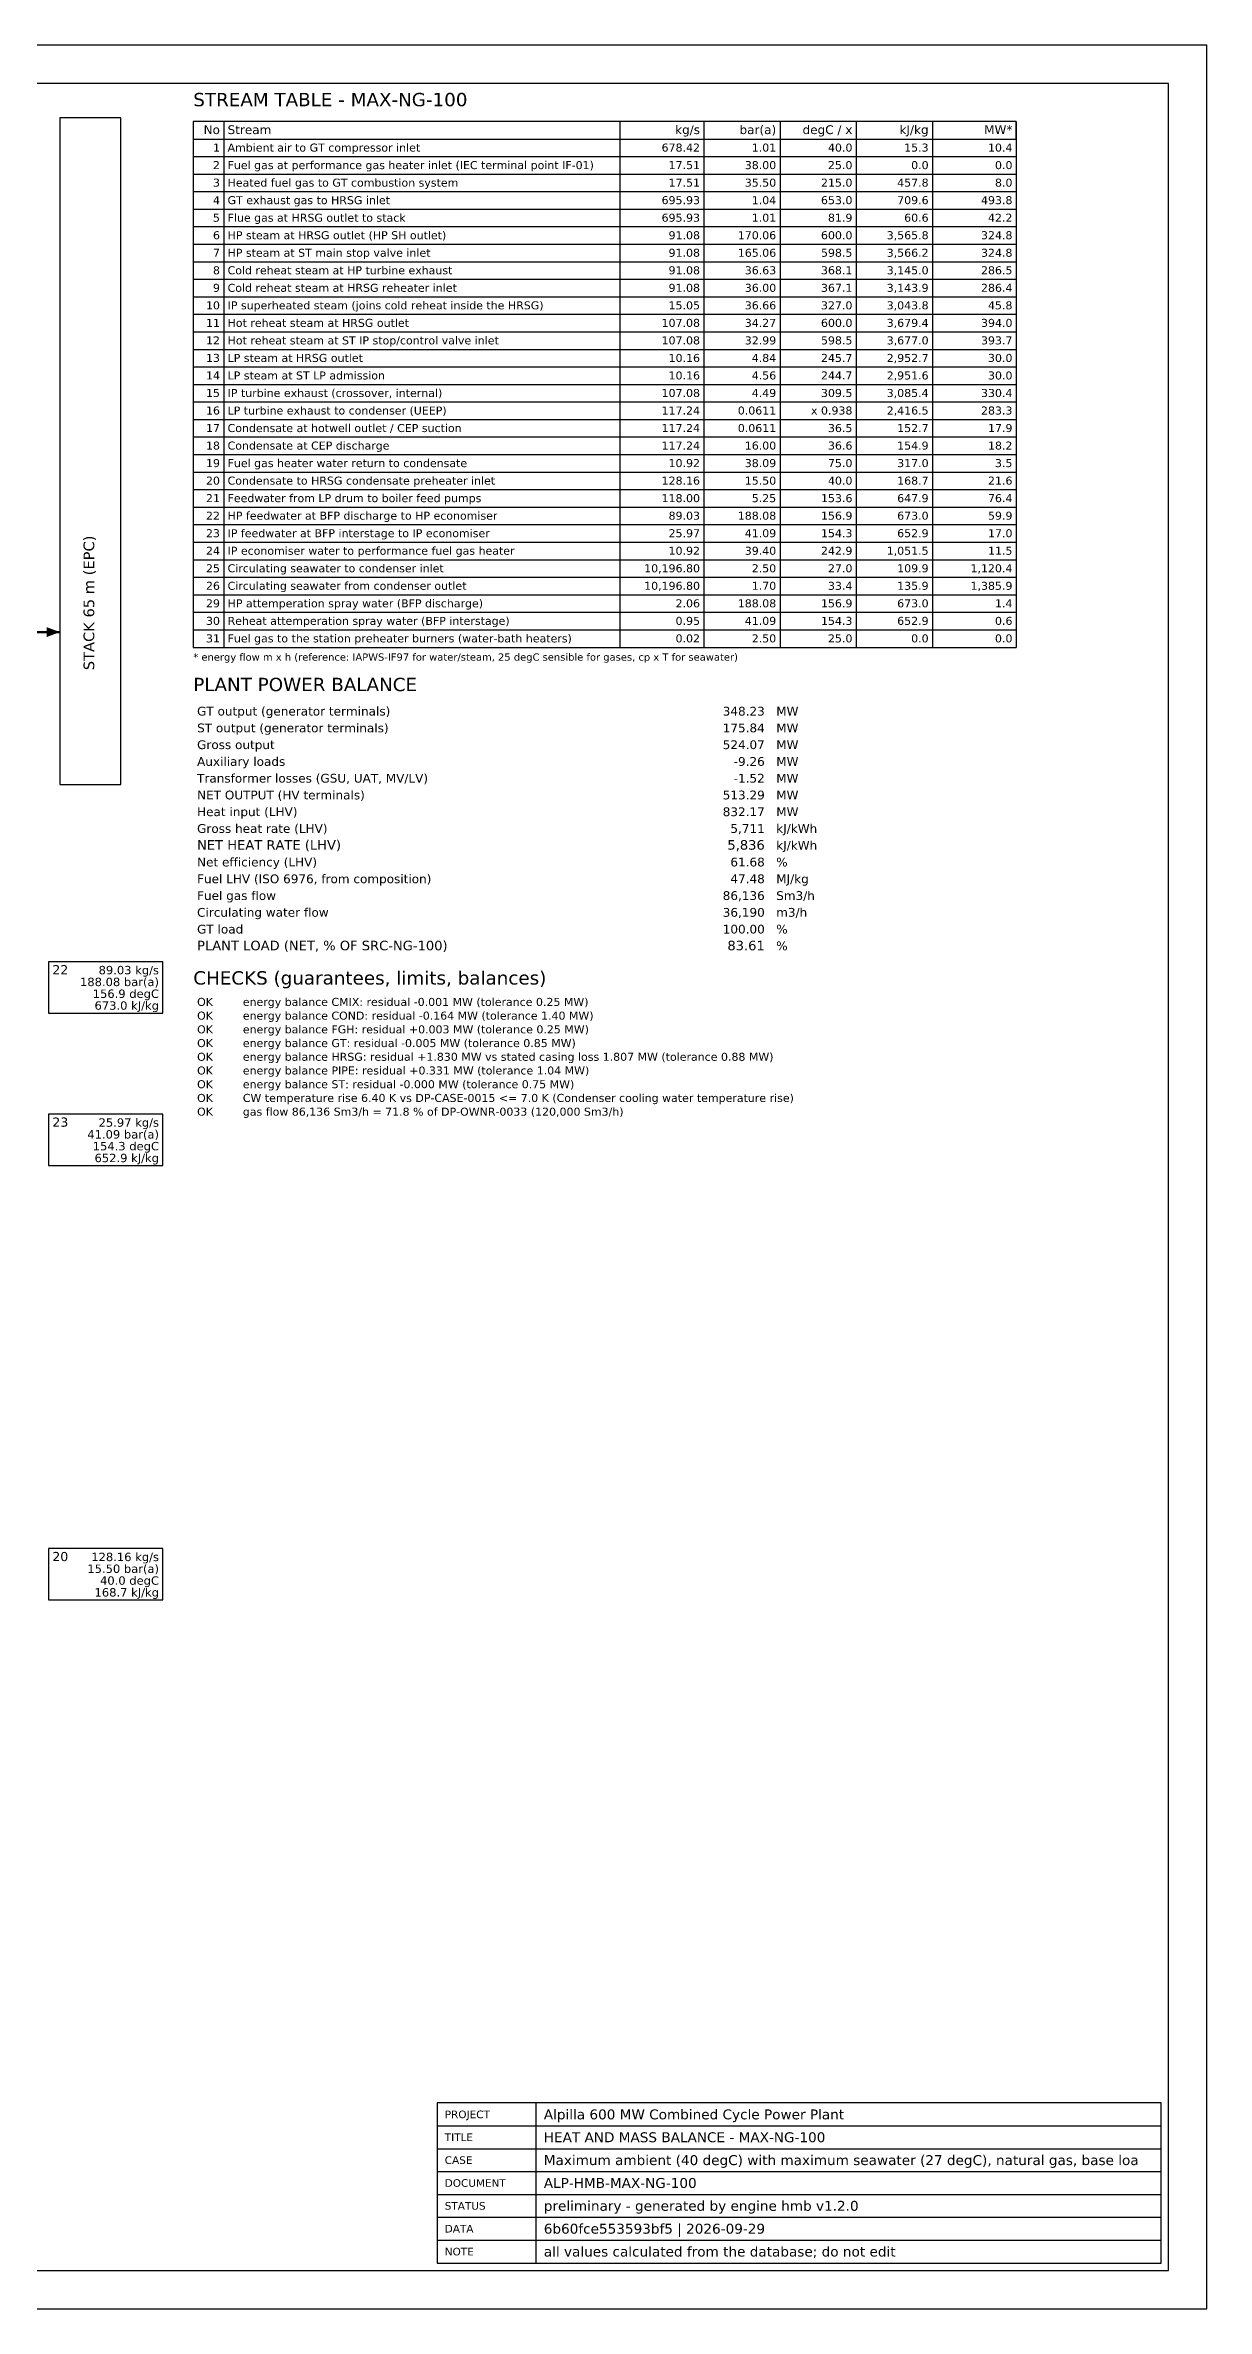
# Model space of a CAD drawing. Header units: millimetres. Extents: x 0 to 841, y 0 to 594.
# Drawn here: x 536 to 841, y 0 to 594 of the extents above; entities that cross this region are included whole.
import ezdxf
from ezdxf.enums import TextEntityAlignment as Align

# ---------------------------------------------------------------- set-up
doc = ezdxf.new("R2010")
doc.units = ezdxf.units.MM
for name, color, linetype in [('BORDER', 7, 'CONTINUOUS'), ('HMB-DATA', 8, 'Continuous'), ('HMB-EQPT', 7, 'Continuous'), ('HMB-GAS', 34, 'Continuous'), ('HMB-TABLE', 7, 'Continuous'), ('HMB-TAG', 7, 'Continuous'), ('TITLE', 7, 'CONTINUOUS')]:
    doc.layers.add(name, color=color, linetype=linetype)
doc.styles.add('ALPILLA', font='DejaVuSans.ttf')

msp = doc.modelspace()

# ---------------------------------------------------------------- hatches: boundary and pattern name
at = {"layer": 'HMB-GAS'}
h = msp.add_hatch(color=256, dxfattribs=at)
h.dxf.hatch_style = 1
h.paths.add_polyline_path([(540, 440), (536.5, 438.7), (536.5, 441.3)])

# ---------------------------------------------------------------- linework, layer by layer
at = {"layer": 'BORDER'}
for points in [[(0, 0), (841, 0), (841, 594), (0, 594)], [(10, 10), (831, 10), (831, 584), (10, 584)]]:
    msp.add_lwpolyline(points, close=True, dxfattribs=at)
at = {"layer": 'HMB-DATA'}
for points in [[(575, 574), (575, 436)], [(583, 574), (583, 436)], [(687, 574), (687, 436)], [(709, 574), (709, 436)], [(729, 574), (729, 436)], [(749, 574), (749, 436)], [(769, 574), (769, 436)], [(791, 574), (791, 436)], [(575, 564.8), (791, 564.8)], [(575, 560.2), (791, 560.2)], [(575, 555.6), (791, 555.6)], [(575, 551), (791, 551)], [(575, 546.4), (791, 546.4)], [(575, 541.8), (791, 541.8)], [(575, 537.2), (791, 537.2)], [(575, 532.6), (791, 532.6)], [(575, 528), (791, 528)], [(575, 523.4), (791, 523.4)], [(575, 518.8), (791, 518.8)], [(575, 514.2), (791, 514.2)], [(575, 509.6), (791, 509.6)], [(575, 505), (791, 505)], [(575, 500.4), (791, 500.4)], [(575, 495.8), (791, 495.8)], [(575, 491.2), (791, 491.2)], [(575, 486.6), (791, 486.6)], [(575, 482), (791, 482)], [(575, 477.4), (791, 477.4)], [(575, 472.8), (791, 472.8)], [(575, 468.2), (791, 468.2)], [(575, 463.6), (791, 463.6)], [(575, 459), (791, 459)], [(575, 454.4), (791, 454.4)], [(575, 449.8), (791, 449.8)], [(575, 445.2), (791, 445.2)], [(575, 440.6), (791, 440.6)], [(575, 436), (791, 436)]]:
    msp.add_lwpolyline(points, dxfattribs=at)
for points in [[(537, 340), (567, 340), (567, 353.5), (537, 353.5)], [(537, 300), (567, 300), (567, 313.5), (537, 313.5)], [(537, 186), (567, 186), (567, 199.5), (537, 199.5)]]:
    msp.add_lwpolyline(points, close=True, dxfattribs=at)
at = {"layer": 'HMB-EQPT'}
msp.add_lwpolyline([(540, 400), (556, 400), (556, 575), (540, 575)], close=True, dxfattribs=at)
at = {"layer": 'HMB-GAS', "lineweight": 50}
msp.add_lwpolyline([(520, 440), (540, 440)], dxfattribs=at)
at = {"layer": 'HMB-TABLE'}
msp.add_lwpolyline([(575, 569.4), (791, 569.4), (791, 574), (575, 574)], close=True, dxfattribs=at)
at = {"layer": 'TITLE'}
for p, q in [((665, 12), (665, 54)), ((639, 48), (829, 48)), ((639, 42), (829, 42)), ((639, 36), (829, 36)), ((639, 30), (829, 30)), ((639, 24), (829, 24)), ((639, 18), (829, 18))]:
    msp.add_line(p, q, dxfattribs=at)
msp.add_lwpolyline([(639, 12), (829, 12), (829, 54), (639, 54)], close=True, dxfattribs=at)

# ---------------------------------------------------------------- texts
at = {"layer": 'HMB-DATA', "style": 'ALPILLA'}
msp.add_text('* energy flow m x h (reference: IAPWS-IF97 for water/steam, 25 degC sensible for gases, cp x T for seawater)', height=1.9, dxfattribs=at).set_placement((575, 432.5))
for s, p in [('89.03 kg/s', (566, 350.2)), ('188.08 bar(a)', (566, 347.1)), ('156.9 degC', (566, 344)), ('673.0 kJ/kg', (566, 340.9)), ('41.09 bar(a)', (566, 307.1)), ('25.97 kg/s', (566, 310.2)), ('154.3 degC', (566, 304)), ('652.9 kJ/kg', (566, 300.9)), ('128.16 kg/s', (566, 196.2)), ('15.50 bar(a)', (566, 193.1)), ('40.0 degC', (566, 190)), ('168.7 kJ/kg', (566, 186.9))]:
    msp.add_text(s, height=2.2, dxfattribs=at).set_placement(p, align=Align.RIGHT)
at = {"layer": 'HMB-EQPT', "style": 'ALPILLA'}
msp.add_text('STACK 65 m (EPC)', height=2.8, rotation=90, dxfattribs=at).set_placement((549, 430))
at = {"layer": 'HMB-TABLE', "style": 'ALPILLA'}
for s, height, p in [('STREAM TABLE - MAX-NG-100', 3.5, (575, 578)), ('Stream', 2.3, (584, 570.7)), ('Ambient air to GT compressor inlet', 2.1, (584, 566.1)), ('Fuel gas at performance gas heater inlet (IEC terminal point IF-01)', 2.1, (584, 561.5)), ('Heated fuel gas to GT combustion system', 2.1, (584, 556.9)), ('GT exhaust gas to HRSG inlet', 2.1, (584, 552.3)), ('Flue gas at HRSG outlet to stack', 2.1, (584, 547.7)), ('HP steam at HRSG outlet (HP SH outlet)', 2.1, (584, 543.1)), ('HP steam at ST main stop valve inlet', 2.1, (584, 538.5)), ('Cold reheat steam at HP turbine exhaust', 2.1, (584, 533.9)), ('Cold reheat steam at HRSG reheater inlet', 2.1, (584, 529.3)), ('IP superheated steam (joins cold reheat inside the HRSG)', 2.1, (584, 524.7)), ('Hot reheat steam at HRSG outlet', 2.1, (584, 520.1)), ('Hot reheat steam at ST IP stop/control valve inlet', 2.1, (584, 515.5)), ('LP steam at HRSG outlet', 2.1, (584, 510.9)), ('LP steam at ST LP admission', 2.1, (584, 506.3)), ('IP turbine exhaust (crossover, internal)', 2.1, (584, 501.7)), ('LP turbine exhaust to condenser (UEEP)', 2.1, (584, 497.1)), ('Condensate at hotwell outlet / CEP suction', 2.1, (584, 492.5)), ('Condensate at CEP discharge', 2.1, (584, 487.9)), ('Fuel gas heater water return to condensate', 2.1, (584, 483.3)), ('Condensate to HRSG condensate preheater inlet', 2.1, (584, 478.7)), ('Feedwater from LP drum to boiler feed pumps', 2.1, (584, 474.1)), ('HP feedwater at BFP discharge to HP economiser', 2.1, (584, 469.5)), ('IP feedwater at BFP interstage to IP economiser', 2.1, (584, 464.9)), ('Circulating seawater to condenser inlet', 2.1, (584, 455.7)), ('IP economiser water to performance fuel gas heater', 2.1, (584, 460.3)), ('Circulating seawater from condenser outlet', 2.1, (584, 451.1)), ('HP attemperation spray water (BFP discharge)', 2.1, (584, 446.5)), ('Reheat attemperation spray water (BFP interstage)', 2.1, (584, 441.9)), ('Fuel gas to the station preheater burners (water-bath heaters)', 2.1, (584, 437.3)), ('PLANT POWER BALANCE', 3.5, (575, 424.5)), ('GT output (generator terminals)', 2.3, (576, 418.1)), ('ST output (generator terminals)', 2.3, (576, 413.7)), ('MW', 2.3, (728, 418.1)), ('MW', 2.3, (728, 413.7)), ('Gross output', 2.3, (576, 409.3)), ('MW', 2.3, (728, 409.3)), ('Auxiliary loads', 2.3, (576, 404.9)), ('MW', 2.3, (728, 404.9)), ('Transformer losses (GSU, UAT, MV/LV)', 2.3, (576, 400.5)), ('NET OUTPUT (HV terminals)', 2.3, (576, 396.1)), ('MW', 2.3, (728, 400.5)), ('MW', 2.3, (728, 396.1)), ('Heat input (LHV)', 2.3, (576, 391.7)), ('MW', 2.3, (728, 391.7)), ('Gross heat rate (LHV)', 2.3, (576, 387.3)), ('kJ/kWh', 2.3, (728, 387.3)), ('Net efficiency (LHV)', 2.3, (576, 378.5)), ('NET HEAT RATE (LHV)', 2.5, (576, 382.9)), ('%', 2.3, (728, 378.5)), ('kJ/kWh', 2.3, (728, 382.9)), ('Fuel LHV (ISO 6976, from composition)', 2.3, (576, 374.1)), ('MJ/kg', 2.3, (728, 374.1)), ('Fuel gas flow', 2.3, (576, 369.7)), ('Sm3/h', 2.3, (728, 369.7)), ('Circulating water flow', 2.3, (576, 365.3)), ('GT load', 2.3, (576, 360.9)), ('%', 2.3, (728, 360.9)), ('m3/h', 2.3, (728, 365.3)), ('PLANT LOAD (NET, % OF SRC-NG-100)', 2.5, (576, 356.5)), ('%', 2.3, (728, 356.5)), ('CHECKS (guarantees, limits, balances)', 3.5, (575, 347.5)), ('OK', 2.1, (576, 341.9)), ('OK', 2.1, (576, 338.3)), ('energy balance CMIX: residual -0.001 MW (tolerance 0.25 MW)', 2.1, (588, 341.9)), ('energy balance COND: residual -0.164 MW (tolerance 1.40 MW)', 2.1, (588, 338.3)), ('OK', 2.1, (576, 334.7)), ('OK', 2.1, (576, 331.1)), ('energy balance FGH: residual +0.003 MW (tolerance 0.25 MW)', 2.1, (588, 334.7)), ('energy balance GT: residual -0.005 MW (tolerance 0.85 MW)', 2.1, (588, 331.1)), ('OK', 2.1, (576, 327.5)), ('energy balance HRSG: residual +1.830 MW vs stated casing loss 1.807 MW (tolerance 0.88 MW)', 2.1, (588, 327.5)), ('OK', 2.1, (576, 323.9)), ('OK', 2.1, (576, 320.3)), ('energy balance PIPE: residual +0.331 MW (tolerance 1.04 MW)', 2.1, (588, 323.9)), ('energy balance ST: residual -0.000 MW (tolerance 0.75 MW)', 2.1, (588, 320.3)), ('OK', 2.1, (576, 316.7)), ('OK', 2.1, (576, 313.1)), ('CW temperature rise 6.40 K vs DP-CASE-0015 <= 7.0 K (Condenser cooling water temperature rise)', 2.1, (588, 316.7)), ('gas flow 86,136 Sm3/h = 71.8 % of DP-OWNR-0033 (120,000 Sm3/h)', 2.1, (588, 313.1))]:
    msp.add_text(s, height=height, dxfattribs=at).set_placement(p)
for s, height, p in [('No', 2.3, (582, 570.7)), ('kg/s', 2.3, (708, 570.7)), ('bar(a)', 2.3, (728, 570.7)), ('degC / x', 2.3, (748, 570.7)), ('kJ/kg', 2.3, (768, 570.7)), ('MW*', 2.3, (790, 570.7)), ('1', 2.1, (582, 566.1)), ('678.42', 2.1, (708, 566.1)), ('1.01', 2.1, (728, 566.1)), ('40.0', 2.1, (748, 566.1)), ('15.3', 2.1, (768, 566.1)), ('10.4', 2.1, (790, 566.1)), ('2', 2.1, (582, 561.5)), ('3', 2.1, (582, 556.9)), ('17.51', 2.1, (708, 561.5)), ('17.51', 2.1, (708, 556.9)), ('38.00', 2.1, (728, 561.5)), ('35.50', 2.1, (728, 556.9)), ('215.0', 2.1, (748, 556.9)), ('25.0', 2.1, (748, 561.5)), ('457.8', 2.1, (768, 556.9)), ('0.0', 2.1, (768, 561.5)), ('0.0', 2.1, (790, 561.5)), ('8.0', 2.1, (790, 556.9)), ('4', 2.1, (582, 552.3)), ('695.93', 2.1, (708, 552.3)), ('1.04', 2.1, (728, 552.3)), ('653.0', 2.1, (748, 552.3)), ('709.6', 2.1, (768, 552.3)), ('493.8', 2.1, (790, 552.3)), ('5', 2.1, (582, 547.7)), ('695.93', 2.1, (708, 547.7)), ('1.01', 2.1, (728, 547.7)), ('81.9', 2.1, (748, 547.7)), ('60.6', 2.1, (768, 547.7)), ('42.2', 2.1, (790, 547.7)), ('6', 2.1, (582, 543.1)), ('7', 2.1, (582, 538.5)), ('91.08', 2.1, (708, 543.1)), ('91.08', 2.1, (708, 538.5)), ('170.06', 2.1, (728, 543.1)), ('165.06', 2.1, (728, 538.5)), ('600.0', 2.1, (748, 543.1)), ('598.5', 2.1, (748, 538.5)), ('3,565.8', 2.1, (768, 543.1)), ('3,566.2', 2.1, (768, 538.5)), ('324.8', 2.1, (790, 543.1)), ('324.8', 2.1, (790, 538.5)), ('8', 2.1, (582, 533.9)), ('91.08', 2.1, (708, 533.9)), ('36.63', 2.1, (728, 533.9)), ('368.1', 2.1, (748, 533.9)), ('3,145.0', 2.1, (768, 533.9)), ('286.5', 2.1, (790, 533.9)), ('9', 2.1, (582, 529.3)), ('91.08', 2.1, (708, 529.3)), ('36.00', 2.1, (728, 529.3)), ('367.1', 2.1, (748, 529.3)), ('3,143.9', 2.1, (768, 529.3)), ('286.4', 2.1, (790, 529.3)), ('10', 2.1, (582, 524.7)), ('15.05', 2.1, (708, 524.7)), ('36.66', 2.1, (728, 524.7)), ('327.0', 2.1, (748, 524.7)), ('3,043.8', 2.1, (768, 524.7)), ('45.8', 2.1, (790, 524.7)), ('11', 2.1, (582, 520.1)), ('12', 2.1, (582, 515.5)), ('107.08', 2.1, (708, 520.1)), ('107.08', 2.1, (708, 515.5)), ('34.27', 2.1, (728, 520.1)), ('32.99', 2.1, (728, 515.5)), ('600.0', 2.1, (748, 520.1)), ('598.5', 2.1, (748, 515.5)), ('3,679.4', 2.1, (768, 520.1)), ('3,677.0', 2.1, (768, 515.5)), ('394.0', 2.1, (790, 520.1)), ('393.7', 2.1, (790, 515.5)), ('13', 2.1, (582, 510.9)), ('10.16', 2.1, (708, 510.9)), ('4.84', 2.1, (728, 510.9)), ('245.7', 2.1, (748, 510.9)), ('2,952.7', 2.1, (768, 510.9)), ('30.0', 2.1, (790, 510.9)), ('14', 2.1, (582, 506.3)), ('10.16', 2.1, (708, 506.3)), ('4.56', 2.1, (728, 506.3)), ('244.7', 2.1, (748, 506.3)), ('2,951.6', 2.1, (768, 506.3)), ('30.0', 2.1, (790, 506.3)), ('15', 2.1, (582, 501.7)), ('16', 2.1, (582, 497.1)), ('107.08', 2.1, (708, 501.7)), ('117.24', 2.1, (708, 497.1)), ('0.0611', 2.1, (728, 497.1)), ('4.49', 2.1, (728, 501.7)), ('x 0.938', 2.1, (748, 497.1)), ('309.5', 2.1, (748, 501.7)), ('3,085.4', 2.1, (768, 501.7)), ('2,416.5', 2.1, (768, 497.1)), ('283.3', 2.1, (790, 497.1)), ('330.4', 2.1, (790, 501.7)), ('17', 2.1, (582, 492.5)), ('117.24', 2.1, (708, 492.5)), ('0.0611', 2.1, (728, 492.5)), ('36.5', 2.1, (748, 492.5)), ('152.7', 2.1, (768, 492.5)), ('17.9', 2.1, (790, 492.5)), ('18', 2.1, (582, 487.9)), ('117.24', 2.1, (708, 487.9)), ('16.00', 2.1, (728, 487.9)), ('36.6', 2.1, (748, 487.9)), ('154.9', 2.1, (768, 487.9)), ('18.2', 2.1, (790, 487.9)), ('19', 2.1, (582, 483.3)), ('10.92', 2.1, (708, 483.3)), ('38.09', 2.1, (728, 483.3)), ('75.0', 2.1, (748, 483.3)), ('317.0', 2.1, (768, 483.3)), ('3.5', 2.1, (790, 483.3)), ('20', 2.1, (582, 478.7)), ('21', 2.1, (582, 474.1)), ('128.16', 2.1, (708, 478.7)), ('118.00', 2.1, (708, 474.1)), ('15.50', 2.1, (728, 478.7)), ('5.25', 2.1, (728, 474.1)), ('153.6', 2.1, (748, 474.1)), ('40.0', 2.1, (748, 478.7)), ('647.9', 2.1, (768, 474.1)), ('168.7', 2.1, (768, 478.7)), ('21.6', 2.1, (790, 478.7)), ('76.4', 2.1, (790, 474.1)), ('22', 2.1, (582, 469.5)), ('89.03', 2.1, (708, 469.5)), ('188.08', 2.1, (728, 469.5)), ('156.9', 2.1, (748, 469.5)), ('673.0', 2.1, (768, 469.5)), ('59.9', 2.1, (790, 469.5)), ('23', 2.1, (582, 464.9)), ('25.97', 2.1, (708, 464.9)), ('41.09', 2.1, (728, 464.9)), ('154.3', 2.1, (748, 464.9)), ('652.9', 2.1, (768, 464.9)), ('17.0', 2.1, (790, 464.9)), ('24', 2.1, (582, 460.3)), ('25', 2.1, (582, 455.7)), ('10,196.80', 2.1, (708, 455.7)), ('10.92', 2.1, (708, 460.3)), ('39.40', 2.1, (728, 460.3)), ('2.50', 2.1, (728, 455.7)), ('242.9', 2.1, (748, 460.3)), ('27.0', 2.1, (748, 455.7)), ('1,051.5', 2.1, (768, 460.3)), ('109.9', 2.1, (768, 455.7)), ('1,120.4', 2.1, (790, 455.7)), ('11.5', 2.1, (790, 460.3)), ('26', 2.1, (582, 451.1)), ('10,196.80', 2.1, (708, 451.1)), ('1.70', 2.1, (728, 451.1)), ('33.4', 2.1, (748, 451.1)), ('135.9', 2.1, (768, 451.1)), ('1,385.9', 2.1, (790, 451.1)), ('29', 2.1, (582, 446.5)), ('2.06', 2.1, (708, 446.5)), ('188.08', 2.1, (728, 446.5)), ('156.9', 2.1, (748, 446.5)), ('673.0', 2.1, (768, 446.5)), ('1.4', 2.1, (790, 446.5)), ('30', 2.1, (582, 441.9)), ('0.95', 2.1, (708, 441.9)), ('41.09', 2.1, (728, 441.9)), ('154.3', 2.1, (748, 441.9)), ('652.9', 2.1, (768, 441.9)), ('0.6', 2.1, (790, 441.9)), ('31', 2.1, (582, 437.3)), ('0.02', 2.1, (708, 437.3)), ('2.50', 2.1, (728, 437.3)), ('25.0', 2.1, (748, 437.3)), ('0.0', 2.1, (768, 437.3)), ('0.0', 2.1, (790, 437.3)), ('348.23', 2.3, (725, 418.1)), ('175.84', 2.3, (725, 413.7)), ('524.07', 2.3, (725, 409.3)), ('-9.26', 2.3, (725, 404.9)), ('513.29', 2.3, (725, 396.1)), ('-1.52', 2.3, (725, 400.5)), ('832.17', 2.3, (725, 391.7)), ('5,711', 2.3, (725, 387.3)), ('5,836', 2.5, (725, 382.9)), ('61.68', 2.3, (725, 378.5)), ('47.48', 2.3, (725, 374.1)), ('86,136', 2.3, (725, 369.7)), ('36,190', 2.3, (725, 365.3)), ('100.00', 2.3, (725, 360.9)), ('83.61', 2.5, (725, 356.5))]:
    msp.add_text(s, height=height, dxfattribs=at).set_placement(p, align=Align.RIGHT)
at = {"layer": 'HMB-TAG', "style": 'ALPILLA'}
for s, p in [('22', (538, 350.2)), ('23', (538, 310.2)), ('20', (538, 196.2))]:
    msp.add_text(s, height=2.4, dxfattribs=at).set_placement(p)
at = {"layer": 'TITLE', "style": 'ALPILLA'}
for s, height, p in [('PROJECT', 2, (641, 51)), ('Alpilla 600 MW Combined Cycle Power Plant', 2.6, (667, 51)), ('TITLE', 2, (641, 45)), ('HEAT AND MASS BALANCE - MAX-NG-100', 2.6, (667, 45)), ('CASE', 2, (641, 39)), ('Maximum ambient (40 degC) with maximum seawater (27 degC), natural gas, base loa', 2.6, (667, 39)), ('DOCUMENT', 2, (641, 33)), ('ALP-HMB-MAX-NG-100', 2.6, (667, 33)), ('STATUS', 2, (641, 27)), ('preliminary - generated by engine hmb v1.2.0', 2.6, (667, 27)), ('DATA', 2, (641, 21)), ('6b60fce553593bf5 | 2026-09-29', 2.6, (667, 21)), ('NOTE', 2, (641, 15)), ('all values calculated from the database; do not edit', 2.6, (667, 15))]:
    msp.add_text(s, height=height, dxfattribs=at).set_placement(p, align=Align.MIDDLE_LEFT)

doc.saveas('drawing.dxf')
